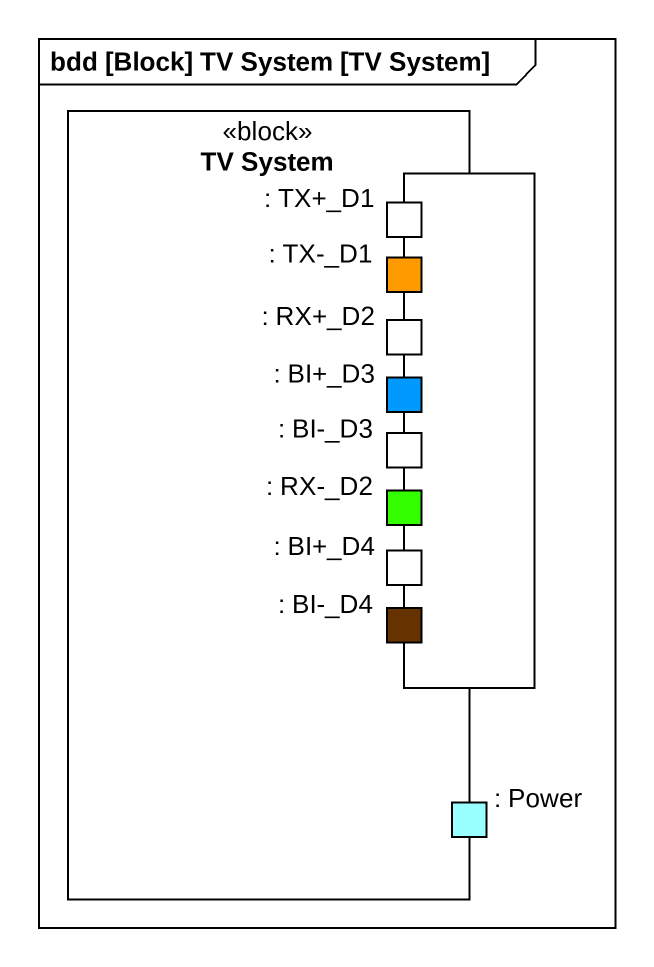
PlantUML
@startuml
mainframe bdd [Block] TV System [TV System]
rectangle "TV System" as TV_System <<block>> {
  port ": TX+_D1" as TX_D1 #FFFFFF
  port " " as port1
  port ": TX-_D1" as TX_D1_2 #FF9900
  port ": RX+_D2" as RX_D2 #FFFFFF
  port ": BI+_D3" as BI_D3 #0099FF
  port ": BI-_D3" as BI_D3_2 #FFFFFF
  port ": RX-_D2" as RX_D2_2 #33FF00
  port ": BI+_D4" as BI_D4 #FFFFFF
  port ": BI-_D4" as BI_D4_2 #663300
  port ": Power" as Power #99FFFF
}
@enduml
